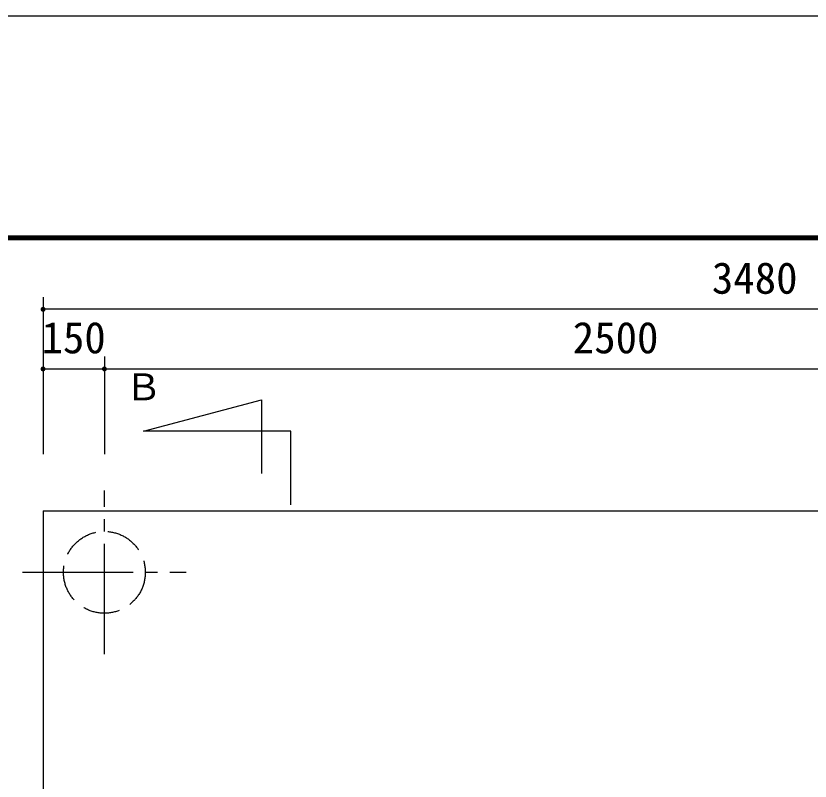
# Model space of a CAD drawing. Units: millimetres, scale not verified. Extents: x -8910 to 8910, y -6308 to 6308.
# Drawn here: x -6140 to -4199, y 4438 to 6308 of the extents above; entities that cross this region are included whole.
import ezdxf
from ezdxf.enums import TextEntityAlignment as Align

# ---------------------------------------------------------------- set-up
doc = ezdxf.new("R2010")
doc.units = ezdxf.units.MM
doc.header["$LTSCALE"] = 30
doc.linetypes.add('CHAIN2', pattern=[12, 9, -1, 1, -1])
doc.linetypes.add('DASHED3', pattern=[4, 3, -1])
for name, color, linetype, lineweight in [('0-0_機器', 2, 'Continuous', 25), ('0-1_製作', 5, 'Continuous', 25), ('0-2_空気管', 3, 'Continuous', 25), ('0-E_08', 2, 'Continuous', 25), ('1-0_図面枠', 7, 'Continuous', 25), ('1-1_Axis_waku', 7, 'Continuous', 25)]:
    doc.layers.add(name, color=color, linetype=linetype, lineweight=lineweight)
doc.styles.add('ＭＳ ゴシック', font='')
doc.styles.get('ＭＳ ゴシック').set_extended_font_data('MS Gothic')

msp = doc.modelspace()

# ---------------------------------------------------------------- linework, layer by layer
at = {"layer": '0-0_機器', "linetype": 'CHAIN2'}
for p, q in [((-5923.84, 4747.99), (-5923.84, 5147.99)), ((-6123.84, 4947.99), (-5723.84, 4947.99))]:
    msp.add_line(p, q, dxfattribs=at)
at = {"layer": '0-0_機器'}
for q in [(-6073.84, 2697.99), (-2593.82, 5097.99)]:
    msp.add_line((-6073.84, 5097.99), q, dxfattribs=at)
at = {"layer": '0-1_製作', "color": 2}
for p, q in [((-6073.84, 5620.56), (-6073.84, 5236.96)), ((-2593.82, 5590.56), (-6073.84, 5590.56)), ((-6073.84, 5474.97), (-6073.84, 5236.96)), ((-5923.84, 5474.97), (-5923.84, 5236.96)), ((-6073.84, 5444.97), (-5923.84, 5444.97)), ((-5923.84, 5444.97), (-3423.85, 5444.97))]:
    msp.add_line(p, q, dxfattribs=at)
at = {"layer": '0-1_製作'}
for points in [[(-6073.84, 5596.56), (-6079.84, 5590.56), (-6074.6, 5596.51)], [(-6073.84, 5596.56), (-6073.84, 5590.56), (-6079.84, 5590.56)], [(-6074.6, 5596.51), (-6079.84, 5590.56), (-6079.83, 5590.93)], [(-6074.6, 5596.51), (-6079.83, 5590.93), (-6075.34, 5596.37)], [(-6075.34, 5596.37), (-6079.83, 5590.93), (-6079.74, 5591.68)], [(-6075.34, 5596.37), (-6079.74, 5591.68), (-6076.05, 5596.14)], [(-6076.05, 5596.14), (-6079.74, 5591.68), (-6079.55, 5592.41)], [(-6076.05, 5596.14), (-6079.55, 5592.41), (-6076.74, 5595.82)], [(-6076.74, 5595.82), (-6079.55, 5592.41), (-6079.27, 5593.11)], [(-6076.74, 5595.82), (-6079.27, 5593.11), (-6077.37, 5595.41)], [(-6077.37, 5595.41), (-6079.27, 5593.11), (-6078.91, 5593.77)], [(-6077.37, 5595.41), (-6078.91, 5593.77), (-6077.95, 5594.93)], [(-6077.95, 5594.93), (-6078.91, 5593.77), (-6078.47, 5594.38)], [(-6073.47, 5596.55), (-6073.84, 5590.56), (-6073.84, 5596.56)], [(-6072.72, 5596.45), (-6073.84, 5590.56), (-6073.47, 5596.55)], [(-6071.99, 5596.26), (-6073.84, 5590.56), (-6072.72, 5596.45)], [(-6071.29, 5595.99), (-6073.84, 5590.56), (-6071.99, 5596.26)], [(-6070.63, 5595.62), (-6073.84, 5590.56), (-6071.29, 5595.99)], [(-6070.02, 5595.18), (-6073.84, 5590.56), (-6070.63, 5595.62)], [(-6069.47, 5594.66), (-6073.84, 5590.56), (-6070.02, 5595.18)], [(-6069.47, 5594.66), (-6067.84, 5590.56), (-6073.84, 5590.56)], [(-6068.99, 5594.08), (-6067.84, 5590.56), (-6069.47, 5594.66)], [(-6068.59, 5593.45), (-6067.84, 5590.56), (-6068.99, 5594.08)], [(-6068.27, 5592.77), (-6067.84, 5590.56), (-6068.59, 5593.45)], [(-6068.03, 5592.05), (-6067.84, 5590.56), (-6068.27, 5592.77)], [(-6067.89, 5591.31), (-6067.84, 5590.56), (-6068.03, 5592.05)], [(-6073.84, 5590.56), (-6079.8, 5589.81), (-6079.84, 5590.56)], [(-6073.84, 5590.56), (-6079.66, 5589.07), (-6079.8, 5589.81)], [(-6073.84, 5590.56), (-6079.42, 5588.35), (-6079.66, 5589.07)], [(-6073.84, 5590.56), (-6079.1, 5587.67), (-6079.42, 5588.35)], [(-6073.84, 5590.56), (-6078.7, 5587.03), (-6079.1, 5587.67)], [(-6073.84, 5590.56), (-6078.22, 5586.45), (-6078.7, 5587.03)], [(-6073.84, 5590.56), (-6077.67, 5585.93), (-6078.22, 5586.45)], [(-6073.84, 5584.56), (-6077.67, 5585.93), (-6073.84, 5590.56)], [(-6073.84, 5584.56), (-6077.06, 5585.49), (-6077.67, 5585.93)], [(-6073.84, 5584.56), (-6076.4, 5585.13), (-6077.06, 5585.49)], [(-6073.84, 5584.56), (-6075.7, 5584.85), (-6076.4, 5585.13)], [(-6073.84, 5584.56), (-6074.97, 5584.66), (-6075.7, 5584.85)], [(-6073.84, 5584.56), (-6074.22, 5584.57), (-6074.97, 5584.66)], [(-6067.84, 5590.56), (-6073.84, 5584.56), (-6073.84, 5590.56)], [(-6067.84, 5590.56), (-6073.09, 5584.6), (-6073.84, 5584.56)], [(-6067.86, 5590.18), (-6073.09, 5584.6), (-6067.84, 5590.56)], [(-6067.86, 5590.18), (-6072.35, 5584.75), (-6073.09, 5584.6)], [(-6067.95, 5589.43), (-6072.35, 5584.75), (-6067.86, 5590.18)], [(-6067.95, 5589.43), (-6071.64, 5584.98), (-6072.35, 5584.75)], [(-6068.14, 5588.7), (-6071.64, 5584.98), (-6067.95, 5589.43)], [(-6068.14, 5588.7), (-6070.95, 5585.3), (-6071.64, 5584.98)], [(-6068.42, 5588), (-6070.95, 5585.3), (-6068.14, 5588.7)], [(-6068.42, 5588), (-6070.32, 5585.7), (-6070.95, 5585.3)], [(-6068.78, 5587.34), (-6070.32, 5585.7), (-6068.42, 5588)], [(-6068.78, 5587.34), (-6069.74, 5586.18), (-6070.32, 5585.7)], [(-6069.22, 5586.73), (-6069.74, 5586.18), (-6068.78, 5587.34)], [(-6073.84, 5450.97), (-6079.84, 5444.97), (-6074.6, 5450.93)], [(-6073.84, 5450.97), (-6073.84, 5444.97), (-6079.84, 5444.97)], [(-6074.6, 5450.93), (-6079.84, 5444.97), (-6079.83, 5445.35)], [(-6073.84, 5444.97), (-6079.8, 5444.22), (-6079.84, 5444.97)], [(-6074.6, 5450.93), (-6079.83, 5445.35), (-6075.34, 5450.79)], [(-6075.34, 5450.79), (-6079.83, 5445.35), (-6079.74, 5446.1)], [(-6073.84, 5444.97), (-6079.66, 5443.48), (-6079.8, 5444.22)], [(-6075.34, 5450.79), (-6079.74, 5446.1), (-6076.05, 5450.55)], [(-6076.05, 5450.55), (-6079.74, 5446.1), (-6079.55, 5446.83)], [(-6073.84, 5444.97), (-6079.42, 5442.77), (-6079.66, 5443.48)], [(-6076.05, 5450.55), (-6079.55, 5446.83), (-6076.74, 5450.23)], [(-6076.74, 5450.23), (-6079.55, 5446.83), (-6079.27, 5447.53)], [(-6073.84, 5444.97), (-6079.1, 5442.08), (-6079.42, 5442.77)], [(-6076.74, 5450.23), (-6079.27, 5447.53), (-6077.37, 5449.83)], [(-6077.37, 5449.83), (-6079.27, 5447.53), (-6078.91, 5448.19)], [(-6073.84, 5444.97), (-6078.7, 5441.45), (-6079.1, 5442.08)], [(-6077.37, 5449.83), (-6078.91, 5448.19), (-6077.95, 5449.35)], [(-6077.95, 5449.35), (-6078.91, 5448.19), (-6078.47, 5448.8)], [(-6073.84, 5444.97), (-6078.22, 5440.87), (-6078.7, 5441.45)], [(-6073.84, 5444.97), (-6077.67, 5440.35), (-6078.22, 5440.87)], [(-6073.84, 5438.97), (-6077.67, 5440.35), (-6073.84, 5444.97)], [(-6073.84, 5438.97), (-6077.06, 5439.91), (-6077.67, 5440.35)], [(-6073.84, 5438.97), (-6076.4, 5439.55), (-6077.06, 5439.91)], [(-6073.84, 5438.97), (-6075.7, 5439.27), (-6076.4, 5439.55)], [(-6073.84, 5438.97), (-6074.97, 5439.08), (-6075.7, 5439.27)], [(-6073.84, 5438.97), (-6074.22, 5438.99), (-6074.97, 5439.08)], [(-6073.47, 5450.96), (-6073.84, 5444.97), (-6073.84, 5450.97)], [(-6072.72, 5450.87), (-6073.84, 5444.97), (-6073.47, 5450.96)], [(-6071.99, 5450.68), (-6073.84, 5444.97), (-6072.72, 5450.87)], [(-6071.29, 5450.4), (-6073.84, 5444.97), (-6071.99, 5450.68)], [(-6070.63, 5450.04), (-6073.84, 5444.97), (-6071.29, 5450.4)], [(-6070.02, 5449.6), (-6073.84, 5444.97), (-6070.63, 5450.04)], [(-6069.47, 5449.08), (-6073.84, 5444.97), (-6070.02, 5449.6)], [(-6069.47, 5449.08), (-6067.84, 5444.97), (-6073.84, 5444.97)], [(-6067.84, 5444.97), (-6073.84, 5438.97), (-6073.84, 5444.97)], [(-6067.84, 5444.97), (-6073.09, 5439.02), (-6073.84, 5438.97)], [(-6067.86, 5444.6), (-6073.09, 5439.02), (-6067.84, 5444.97)], [(-6067.86, 5444.6), (-6072.35, 5439.16), (-6073.09, 5439.02)], [(-6067.95, 5443.85), (-6072.35, 5439.16), (-6067.86, 5444.6)], [(-6067.95, 5443.85), (-6071.64, 5439.4), (-6072.35, 5439.16)], [(-6068.14, 5443.12), (-6071.64, 5439.4), (-6067.95, 5443.85)], [(-6068.14, 5443.12), (-6070.95, 5439.72), (-6071.64, 5439.4)], [(-6068.42, 5442.42), (-6070.95, 5439.72), (-6068.14, 5443.12)], [(-6068.42, 5442.42), (-6070.32, 5440.12), (-6070.95, 5439.72)], [(-6068.78, 5441.76), (-6070.32, 5440.12), (-6068.42, 5442.42)], [(-6068.78, 5441.76), (-6069.74, 5440.6), (-6070.32, 5440.12)], [(-6069.22, 5441.15), (-6069.74, 5440.6), (-6068.78, 5441.76)], [(-6068.99, 5448.5), (-6067.84, 5444.97), (-6069.47, 5449.08)], [(-6068.59, 5447.87), (-6067.84, 5444.97), (-6068.99, 5448.5)], [(-6068.27, 5447.18), (-6067.84, 5444.97), (-6068.59, 5447.87)], [(-6068.03, 5446.47), (-6067.84, 5444.97), (-6068.27, 5447.18)], [(-6067.89, 5445.73), (-6067.84, 5444.97), (-6068.03, 5446.47)], [(-5923.84, 5450.97), (-5929.84, 5444.97), (-5924.6, 5450.93)], [(-5923.84, 5450.97), (-5923.84, 5444.97), (-5929.84, 5444.97)], [(-5924.6, 5450.93), (-5929.84, 5444.97), (-5929.83, 5445.35)], [(-5923.84, 5444.97), (-5929.8, 5444.22), (-5929.84, 5444.97)], [(-5924.6, 5450.93), (-5929.83, 5445.35), (-5925.34, 5450.79)], [(-5925.34, 5450.79), (-5929.83, 5445.35), (-5929.74, 5446.1)], [(-5923.84, 5444.97), (-5929.66, 5443.48), (-5929.8, 5444.22)], [(-5925.34, 5450.79), (-5929.74, 5446.1), (-5926.05, 5450.55)], [(-5926.05, 5450.55), (-5929.74, 5446.1), (-5929.55, 5446.83)], [(-5923.84, 5444.97), (-5929.42, 5442.77), (-5929.66, 5443.48)], [(-5926.05, 5450.55), (-5929.55, 5446.83), (-5926.74, 5450.23)], [(-5926.74, 5450.23), (-5929.55, 5446.83), (-5929.27, 5447.53)], [(-5923.84, 5444.97), (-5929.1, 5442.08), (-5929.42, 5442.77)], [(-5926.74, 5450.23), (-5929.27, 5447.53), (-5927.37, 5449.83)], [(-5927.37, 5449.83), (-5929.27, 5447.53), (-5928.91, 5448.19)], [(-5923.84, 5444.97), (-5928.7, 5441.45), (-5929.1, 5442.08)], [(-5927.37, 5449.83), (-5928.91, 5448.19), (-5927.95, 5449.35)], [(-5927.95, 5449.35), (-5928.91, 5448.19), (-5928.47, 5448.8)], [(-5923.84, 5444.97), (-5928.22, 5440.87), (-5928.7, 5441.45)], [(-5923.84, 5444.97), (-5927.67, 5440.35), (-5928.22, 5440.87)], [(-5923.84, 5438.97), (-5927.67, 5440.35), (-5923.84, 5444.97)], [(-5923.84, 5438.97), (-5927.06, 5439.91), (-5927.67, 5440.35)], [(-5923.84, 5438.97), (-5926.4, 5439.55), (-5927.06, 5439.91)], [(-5923.84, 5438.97), (-5925.7, 5439.27), (-5926.4, 5439.55)], [(-5923.84, 5438.97), (-5924.97, 5439.08), (-5925.7, 5439.27)], [(-5923.84, 5438.97), (-5924.22, 5438.99), (-5924.97, 5439.08)], [(-5923.47, 5450.96), (-5923.84, 5444.97), (-5923.84, 5450.97)], [(-5922.72, 5450.87), (-5923.84, 5444.97), (-5923.47, 5450.96)], [(-5921.99, 5450.68), (-5923.84, 5444.97), (-5922.72, 5450.87)], [(-5921.29, 5450.4), (-5923.84, 5444.97), (-5921.99, 5450.68)], [(-5920.63, 5450.04), (-5923.84, 5444.97), (-5921.29, 5450.4)], [(-5920.02, 5449.6), (-5923.84, 5444.97), (-5920.63, 5450.04)], [(-5919.47, 5449.08), (-5923.84, 5444.97), (-5920.02, 5449.6)], [(-5919.47, 5449.08), (-5917.84, 5444.97), (-5923.84, 5444.97)], [(-5917.84, 5444.97), (-5923.84, 5438.97), (-5923.84, 5444.97)], [(-5917.84, 5444.97), (-5923.09, 5439.02), (-5923.84, 5438.97)], [(-5917.86, 5444.6), (-5923.09, 5439.02), (-5917.84, 5444.97)], [(-5917.86, 5444.6), (-5922.35, 5439.16), (-5923.09, 5439.02)], [(-5917.95, 5443.85), (-5922.35, 5439.16), (-5917.86, 5444.6)], [(-5917.95, 5443.85), (-5921.64, 5439.4), (-5922.35, 5439.16)], [(-5918.14, 5443.12), (-5921.64, 5439.4), (-5917.95, 5443.85)], [(-5918.14, 5443.12), (-5920.95, 5439.72), (-5921.64, 5439.4)], [(-5918.42, 5442.42), (-5920.95, 5439.72), (-5918.14, 5443.12)], [(-5918.42, 5442.42), (-5920.32, 5440.12), (-5920.95, 5439.72)], [(-5918.78, 5441.76), (-5920.32, 5440.12), (-5918.42, 5442.42)], [(-5918.78, 5441.76), (-5919.74, 5440.6), (-5920.32, 5440.12)], [(-5919.22, 5441.15), (-5919.74, 5440.6), (-5918.78, 5441.76)], [(-5918.99, 5448.5), (-5917.84, 5444.97), (-5919.47, 5449.08)], [(-5918.59, 5447.87), (-5917.84, 5444.97), (-5918.99, 5448.5)], [(-5918.27, 5447.18), (-5917.84, 5444.97), (-5918.59, 5447.87)], [(-5918.03, 5446.47), (-5917.84, 5444.97), (-5918.27, 5447.18)], [(-5917.89, 5445.73), (-5917.84, 5444.97), (-5918.03, 5446.47)]]:
    msp.add_solid(points, dxfattribs=at)
at = {"layer": '0-2_空気管'}
for p, q in [((-5539.91, 5369.69), (-5539.91, 5189.69)), ((-5467.91, 5112.52), (-5467.91, 5292.52))]:
    msp.add_line(p, q, dxfattribs=at)
msp.add_lwpolyline([(-5467.91, 5292.52), (-5827.91, 5292.52), (-5539.91, 5369.69)], dxfattribs=at)
at = {"layer": '0-E_08', "linetype": 'DASHED3'}
msp.add_circle((-5923.84, 4947.99), 100, dxfattribs=at)
at = {"layer": '1-0_図面枠'}
msp.add_lwpolyline([(-8910, -6307.5), (-8910, 6307.5), (8910, 6307.5), (8910, -6307.5)], close=True, dxfattribs=at)
at = {"layer": '1-1_Axis_waku'}
for p, q in [((-7778.4, 5769.9), (8408.4, 5769.9)), ((-7777.8, 5769.3), (8407.8, 5769.3)), ((-7777.2, 5768.7), (8407.2, 5768.7)), ((-7776.6, 5768.1), (8406.6, 5768.1)), ((-7776, 5767.5), (8406, 5767.5)), ((-7775.4, 5766.9), (8405.4, 5766.9)), ((-7774.8, 5766.3), (8404.8, 5766.3)), ((-7774.2, 5765.7), (8404.2, 5765.7)), ((-7773.6, 5765.1), (8403.6, 5765.1)), ((-7773, 5764.5), (8403, 5764.5)), ((-7772.4, 5763.9), (8402.4, 5763.9)), ((-7771.8, 5763.3), (8401.8, 5763.3)), ((-7771.2, 5762.7), (8401.2, 5762.7)), ((-7770.6, 5762.1), (8400.6, 5762.1)), ((-7770, 5761.5), (8400, 5761.5))]:
    msp.add_line(p, q, dxfattribs=at)

# ---------------------------------------------------------------- texts
at = {"layer": '0-1_製作', "color": 4, "style": 'ＭＳ ゴシック'}
for s, p in [('3480', (-4438.83, 5605.56)), ('150', (-6077.59, 5459.97)), ('2500', (-4778.85, 5459.97))]:
    msp.add_text(s, height=76.98, dxfattribs=at).set_placement(p, align=Align.BOTTOM_LEFT)
at = {"layer": '0-2_空気管', "color": 4, "style": 'ＭＳ ゴシック'}
msp.add_text('Ｂ', height=65.98, dxfattribs=at).set_placement((-5873.18, 5348.37), align=Align.BOTTOM_LEFT)

doc.saveas('drawing.dxf')
